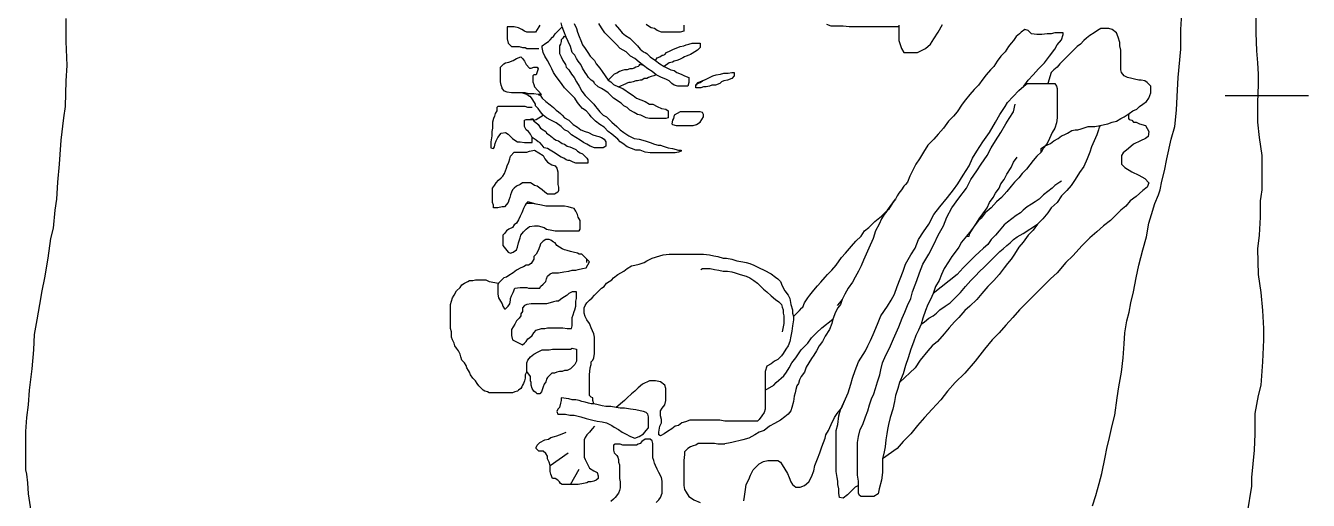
# Model space of a CAD drawing. Extents: x 0.1 to 12.2, y -2.2 to 12.7.
# Drawn here: x 4.19 to 9.5, y 7.24 to 9.21 of the extents above; entities that cross this region are included whole.
import ezdxf

# ---------------------------------------------------------------- set-up
doc = ezdxf.new("R2010")
doc.units = 0
doc.layers.add('LAYER1', color=7, linetype='CONTINUOUS')

msp = doc.modelspace()

# ---------------------------------------------------------------- linework, layer by layer
at = {"layer": 'LAYER1', "color": 7, "linetype": 'CONTINUOUS'}
for points in [[(8.6028, 7.2204), (8.617, 7.2629), (8.6311, 7.3125), (8.6418, 7.3551), (8.656, 7.4224), (8.663, 7.4579), (8.6737, 7.504), (8.6843, 7.5536), (8.6949, 7.5961), (8.7056, 7.667), (8.7127, 7.7131), (8.7233, 7.7733), (8.7304, 7.8336), (8.7339, 7.8903), (8.7375, 7.9364), (8.7446, 7.986), (8.7552, 8.0215), (8.7623, 8.0605), (8.7729, 8.1065), (8.7836, 8.1633), (8.7942, 8.2164), (8.8119, 8.2802), (8.8261, 8.3334), (8.8367, 8.3901), (8.8474, 8.4256), (8.8615, 8.4716), (8.8757, 8.5071), (8.8828, 8.5283), (8.8899, 8.5638), (8.9005, 8.6063), (8.9112, 8.656), (8.9289, 8.7375), (8.9431, 8.7906), (8.9502, 8.858), (8.9537, 8.9147), (8.9572, 8.9927), (8.9679, 9.1097), (8.9679, 9.1912), (8.9785, 9.3472)], [(4.3563, 9.2373), (4.3563, 9.1416), (4.3599, 9.0423), (4.3563, 8.9785), (4.3528, 8.8722), (4.3457, 8.8261), (4.3351, 8.7339), (4.3315, 8.6737), (4.328, 8.6347), (4.3209, 8.5603), (4.3173, 8.4894), (4.3103, 8.4433), (4.3032, 8.3688), (4.2925, 8.3263), (4.2819, 8.2448), (4.2677, 8.1633), (4.2571, 8.1101), (4.2465, 8.0534), (4.2358, 7.9896), (4.2252, 7.9293), (4.2216, 7.8655), (4.2146, 7.7875), (4.2039, 7.6989), (4.2004, 7.6387), (4.1933, 7.5855), (4.1897, 7.5288), (4.1897, 7.4791), (4.1897, 7.3693), (4.1933, 7.3515), (4.1968, 7.3161), (4.2004, 7.27), (4.211, 7.1991)], [(9.2444, 7.192), (9.2621, 7.3019), (9.2621, 7.3374), (9.2727, 7.4508), (9.2763, 7.5181), (9.2763, 7.6032), (9.2904, 7.6776), (9.3011, 7.7202), (9.3082, 7.8159), (9.3117, 7.908), (9.3117, 7.9541), (9.3082, 8.0286), (9.3011, 8.103), (9.2904, 8.1774), (9.2869, 8.2838), (9.294, 8.3405), (9.2975, 8.4149), (9.2975, 8.4823), (9.3011, 8.5), (9.3046, 8.5283), (9.3046, 8.5496), (9.3046, 8.5992), (9.3046, 8.6701), (9.294, 8.7446), (9.2869, 8.8084), (9.2869, 8.8509), (9.2869, 8.8899), (9.2904, 8.9643), (9.2904, 8.9785), (9.2904, 9.0069), (9.2869, 9.053), (9.2834, 9.1026), (9.2798, 9.177), (9.2798, 9.2515)]]:
    msp.add_lwpolyline(points, dxfattribs=at)
at = {"layer": 'LAYER1', "color": 4, "linetype": 'CONTINUOUS'}
for points in [[(6.3165, 9.2089), (6.313, 9.2018), (6.3059, 9.1912), (6.2988, 9.1806), (6.2917, 9.1806), (6.2811, 9.1806), (6.274, 9.1806), (6.2633, 9.1806), (6.2527, 9.1841), (6.2421, 9.1912), (6.2279, 9.1983), (6.2102, 9.2018), (6.1995, 9.2018), (6.1854, 9.2018), (6.1818, 9.2018), (6.1818, 9.1876), (6.1818, 9.177), (6.1818, 9.1628), (6.1818, 9.1522), (6.1854, 9.1345), (6.1995, 9.1203), (6.2102, 9.1203), (6.2208, 9.1203), (6.2314, 9.1203), (6.2456, 9.1168), (6.2563, 9.1168), (6.2633, 9.1132), (6.274, 9.1132), (6.2882, 9.1132), (6.313, 9.1132)], [(6.4264, 9.1593), (6.4158, 9.1628), (6.4122, 9.1557), (6.4051, 9.1487), (6.4051, 9.1451), (6.4051, 9.1416), (6.4016, 9.1309), (6.398, 9.1238), (6.398, 9.1132), (6.398, 9.1026), (6.398, 9.0919), (6.4051, 9.0778), (6.4122, 9.0636), (6.4228, 9.0459), (6.4264, 9.0352), (6.437, 9.0246), (6.4477, 9.0069), (6.4583, 8.9927), (6.4689, 8.975), (6.4796, 8.9572), (6.4902, 8.936), (6.5044, 8.9183), (6.515, 8.9076), (6.5256, 8.897), (6.5398, 8.8828), (6.5469, 8.8722), (6.554, 8.8651), (6.554, 8.8651), (6.5646, 8.8509), (6.5788, 8.8367), (6.593, 8.8296), (6.6036, 8.819), (6.6143, 8.8084), (6.6355, 8.7906), (6.6497, 8.7765), (6.6639, 8.7658), (6.6851, 8.7517), (6.7064, 8.741), (6.7277, 8.7375), (6.7525, 8.7304), (6.7738, 8.7233), (6.7915, 8.7162), (6.8057, 8.7127), (6.8163, 8.7127), (6.8269, 8.7091), (6.8482, 8.702), (6.8659, 8.6985), (6.8907, 8.6914), (6.9014, 8.6914), (6.9014, 8.6879), (6.8907, 8.6843), (6.8766, 8.6808), (6.8624, 8.6808), (6.8517, 8.6808), (6.8376, 8.6808), (6.8234, 8.6808), (6.8128, 8.6808), (6.795, 8.6808), (6.7738, 8.6808), (6.7525, 8.6843), (6.7312, 8.6914), (6.7135, 8.6914), (6.6958, 8.6985), (6.6781, 8.7056), (6.6603, 8.7198), (6.6497, 8.7268), (6.6391, 8.7375), (6.6143, 8.7587), (6.6001, 8.7694), (6.5824, 8.7871), (6.5646, 8.7977), (6.5469, 8.8119), (6.5363, 8.8226), (6.5292, 8.8296), (6.5221, 8.8403), (6.5079, 8.8545), (6.4937, 8.8651), (6.4831, 8.8757), (6.4725, 8.8899), (6.4618, 8.9076), (6.4441, 8.9253), (6.4299, 8.9395), (6.4193, 8.9502), (6.4087, 8.9643), (6.398, 8.9785), (6.3839, 8.9962), (6.3732, 9.014), (6.3661, 9.0281), (6.359, 9.0423), (6.3484, 9.0636), (6.3378, 9.0813), (6.3307, 9.0955), (6.3271, 9.1168), (6.3271, 9.1238), (6.3413, 9.1345), (6.352, 9.1416), (6.359, 9.1487), (6.3697, 9.1593), (6.3732, 9.1628), (6.3803, 9.1735), (6.4087, 9.2018)], [(6.4583, 9.216), (6.4689, 9.1947), (6.4725, 9.1806), (6.4796, 9.1628), (6.4866, 9.1451), (6.4937, 9.1274), (6.5044, 9.1132), (6.515, 9.0955), (6.5256, 9.0813), (6.5434, 9.0636), (6.5505, 9.0494), (6.5646, 9.0317), (6.5753, 9.0175), (6.5753, 9.0175), (6.6001, 8.9821), (6.6107, 8.975), (6.6213, 8.9643), (6.6426, 8.9537), (6.6603, 8.9466), (6.6922, 8.9253), (6.7029, 8.9183), (6.717, 8.9076), (6.7348, 8.9005), (6.7525, 8.8934), (6.7702, 8.8828), (6.7844, 8.8828), (6.8021, 8.8722), (6.8198, 8.8651), (6.8376, 8.8615), (6.8482, 8.8545), (6.8482, 8.8367), (6.8482, 8.8261), (6.8376, 8.8226), (6.8128, 8.8226), (6.7986, 8.8226), (6.7879, 8.8226), (6.7702, 8.8226), (6.756, 8.8261), (6.7348, 8.8367), (6.7206, 8.8403), (6.7064, 8.8474), (6.6887, 8.858), (6.6781, 8.8686), (6.6639, 8.8757), (6.6532, 8.8864), (6.6426, 8.8934), (6.632, 8.9005), (6.6213, 8.9076), (6.6107, 8.9183), (6.6001, 8.9289), (6.5859, 8.9395), (6.5717, 8.9466), (6.5575, 8.9537), (6.5434, 8.9679), (6.5398, 8.975), (6.5292, 8.9821), (6.5186, 8.9927), (6.5115, 9.0033), (6.5044, 9.014), (6.4937, 9.0317), (6.4866, 9.0459), (6.476, 9.06), (6.4689, 9.0707), (6.4618, 9.0849), (6.4512, 9.0955), (6.4441, 9.1203), (6.4335, 9.1416), (6.4264, 9.1593), (6.4158, 9.1841), (6.4087, 9.2018), (6.4051, 9.2195)], [(6.6284, 9.2125), (6.6462, 9.1912), (6.6568, 9.177), (6.671, 9.1664), (6.6887, 9.1557), (6.7029, 9.1416), (6.7206, 9.1238), (6.7312, 9.1097), (6.7454, 9.099), (6.7525, 9.0955), (6.7596, 9.0919), (6.7738, 9.0778), (6.795, 9.0636), (6.8128, 9.0494), (6.8305, 9.0388), (6.8447, 9.0317), (6.8588, 9.0246), (6.873, 9.0211), (6.8836, 9.014), (6.9014, 9.0069), (6.9155, 8.9998), (6.9333, 8.9927), (6.9333, 8.9892), (6.9333, 8.9821), (6.9333, 8.9714), (6.9297, 8.9572), (6.9191, 8.9572), (6.9049, 8.9572), (6.8872, 8.9572), (6.873, 8.9608), (6.8624, 8.9679), (6.8517, 8.9785), (6.8376, 8.9856), (6.8198, 8.9927), (6.7986, 9.0033), (6.7809, 9.0175), (6.7631, 9.0281), (6.7454, 9.0423), (6.7277, 9.0565), (6.71, 9.0707), (6.6922, 9.0813), (6.6745, 9.099), (6.6497, 9.1132), (6.632, 9.1309), (6.6178, 9.1451), (6.6036, 9.1593), (6.5859, 9.177), (6.5717, 9.1983), (6.5611, 9.216)], [(6.912, 9.2089), (6.912, 9.1947), (6.912, 9.1841), (6.8978, 9.1806), (6.8801, 9.1806), (6.8659, 9.1806), (6.8482, 9.1806), (6.8376, 9.1806), (6.8198, 9.1806), (6.8021, 9.1876), (6.7915, 9.1947), (6.7773, 9.1983), (6.7667, 9.2054), (6.756, 9.2125)], [(7.1601, 7.2417), (7.1637, 7.2594), (7.1672, 7.2877), (7.1708, 7.309), (7.1814, 7.3303), (7.1885, 7.348), (7.1991, 7.3693), (7.2133, 7.3834), (7.2239, 7.3941), (7.2417, 7.4047), (7.2594, 7.4082), (7.2736, 7.4082), (7.2913, 7.4082), (7.3019, 7.4082), (7.3125, 7.4012), (7.3196, 7.3905), (7.3303, 7.3728), (7.3409, 7.3551), (7.348, 7.3374), (7.3551, 7.3196), (7.3622, 7.309), (7.3763, 7.2984), (7.3941, 7.2984), (7.4118, 7.3055), (7.4295, 7.3196), (7.4401, 7.3409), (7.4508, 7.3657), (7.4543, 7.387), (7.465, 7.4153), (7.4756, 7.4401), (7.4827, 7.465), (7.4898, 7.4827), (7.4969, 7.5004), (7.5004, 7.5146), (7.511, 7.5323), (7.5217, 7.5571), (7.5359, 7.5855), (7.5465, 7.6032), (7.5642, 7.6245), (7.5819, 7.6635), (7.5926, 7.6883), (7.6032, 7.7237), (7.6103, 7.7485), (7.6209, 7.7804), (7.6351, 7.8159), (7.6635, 7.862), (7.6741, 7.8832), (7.6847, 7.9045), (7.6954, 7.9293), (7.7131, 7.9718), (7.7273, 8.0073), (7.7556, 8.0463), (7.7698, 8.0711), (7.784, 8.0959), (7.7946, 8.1278), (7.8194, 8.1916), (7.8301, 8.22), (7.8513, 8.259), (7.8691, 8.2873), (7.8832, 8.3228), (7.9045, 8.3547), (7.9258, 8.3866), (7.947, 8.4256), (7.9718, 8.4575), (8.0037, 8.4964), (8.0286, 8.5283), (8.0463, 8.5532), (8.0675, 8.5886), (8.0924, 8.6276), (8.1065, 8.6595), (8.1243, 8.6879), (8.1491, 8.7268), (8.1774, 8.7658), (8.2022, 8.8084), (8.22, 8.8403), (8.2412, 8.8722), (8.2519, 8.8899), (8.298, 8.9395), (8.3192, 8.9572), (8.3369, 8.9821), (8.3582, 9.0033), (8.3795, 9.0281), (8.4043, 9.053), (8.4256, 9.0813), (8.4468, 9.1097), (8.4575, 9.1274), (8.4752, 9.1487), (8.4823, 9.1699), (8.4823, 9.177), (8.4752, 9.177), (8.4681, 9.177), (8.4575, 9.177), (8.4468, 9.177), (8.4326, 9.1735), (8.4149, 9.1735), (8.3937, 9.1699), (8.3724, 9.1699), (8.3511, 9.1735), (8.3369, 9.1876), (8.3228, 9.1912), (8.3086, 9.1806), (8.3015, 9.1735), (8.2873, 9.1628), (8.2767, 9.1451), (8.266, 9.1345), (8.2554, 9.1203), (8.2412, 9.099), (8.2235, 9.0813), (8.2093, 9.06), (8.1952, 9.0388), (8.181, 9.0246), (8.1633, 9.0033), (8.1491, 8.9856), (8.1314, 8.9608), (8.1136, 8.9431), (8.0959, 8.9218), (8.0782, 8.9005), (8.064, 8.8828), (8.0427, 8.8509), (8.0286, 8.8332), (8.0073, 8.8119), (7.986, 8.7836), (7.9648, 8.7587), (7.947, 8.7375), (7.9222, 8.7127), (7.9045, 8.6843), (7.8868, 8.656), (7.8726, 8.6347), (7.8584, 8.6063), (7.8478, 8.5851), (7.8371, 8.5603), (7.8301, 8.5496), (7.823, 8.5425), (7.8123, 8.5283), (7.8017, 8.5142), (7.7946, 8.5035), (7.7875, 8.4894), (7.7769, 8.4752), (7.7592, 8.4468), (7.7521, 8.4397), (7.7414, 8.4256), (7.7308, 8.4078), (7.7202, 8.3866), (7.706, 8.3582), (7.6954, 8.3263), (7.6776, 8.2873), (7.667, 8.2625), (7.6564, 8.2377), (7.6457, 8.2129), (7.6351, 8.1916), (7.6209, 8.1668), (7.6103, 8.1455), (7.5926, 8.1207), (7.5784, 8.0959), (7.5678, 8.0746), (7.5571, 8.0605), (7.5465, 8.0498)], [(7.8017, 9.2018), (7.7911, 9.2018), (7.784, 9.2018), (7.7663, 9.2018), (7.745, 9.2018), (7.7237, 9.2018), (7.6989, 9.2018), (7.6847, 9.2018), (7.6706, 9.2018), (7.6528, 9.2018), (7.628, 9.2018), (7.5961, 9.2018), (7.5713, 9.2054), (7.55, 9.2054), (7.5359, 9.2054), (7.5217, 9.2054), (7.504, 9.2125)], [(7.8017, 9.2089), (7.8017, 9.2018), (7.8017, 9.1947), (7.8017, 9.1806), (7.8017, 9.1664), (7.8017, 9.1451), (7.8123, 9.1132), (7.823, 9.0955), (7.8513, 9.0955), (7.8797, 9.0955), (7.9116, 9.1132), (7.9329, 9.1309), (7.947, 9.1522), (7.9648, 9.1806), (7.9825, 9.2125)], [(8.3901, 8.6843), (8.3901, 8.6985), (8.4043, 8.7091), (8.4291, 8.7198), (8.4433, 8.7304), (8.461, 8.741), (8.4752, 8.7517), (8.4858, 8.7552), (8.5, 8.7623), (8.5177, 8.7729), (8.5319, 8.7765), (8.5425, 8.7765), (8.5567, 8.78), (8.5851, 8.7906), (8.5922, 8.7906), (8.6134, 8.7906), (8.6347, 8.7942), (8.6524, 8.7977), (8.6666, 8.8013), (8.6843, 8.8084), (8.702, 8.8119), (8.7198, 8.8226), (8.7339, 8.8296), (8.7552, 8.8438), (8.7694, 8.8545), (8.7871, 8.8615), (8.7977, 8.8722), (8.8119, 8.8828), (8.8261, 8.8934), (8.8367, 8.9076), (8.8403, 8.9183), (8.8438, 8.9289), (8.8438, 8.9466), (8.8438, 8.9572), (8.8296, 8.9714), (8.819, 8.9785), (8.8048, 8.9821), (8.7942, 8.9821), (8.7765, 8.9856), (8.7658, 8.9892), (8.7481, 8.9927), (8.7339, 8.9998), (8.7233, 9.014), (8.7198, 9.0246), (8.7198, 9.0352), (8.7198, 9.0459), (8.7198, 9.06), (8.7198, 9.0778), (8.7198, 9.0919), (8.7198, 9.1061), (8.7162, 9.1238), (8.7162, 9.138), (8.7091, 9.1593), (8.702, 9.177), (8.6843, 9.1912), (8.6701, 9.1947), (8.6595, 9.1947), (8.6382, 9.1947), (8.6241, 9.1876), (8.6099, 9.177), (8.5922, 9.1664), (8.578, 9.1557), (8.5673, 9.1451), (8.5532, 9.1309), (8.539, 9.1203), (8.5213, 9.1026), (8.5035, 9.0849), (8.4929, 9.0742), (8.4823, 9.0636), (8.4681, 9.0494), (8.4575, 9.0352), (8.4433, 9.0246), (8.4326, 9.014), (8.4185, 8.9679)], [(6.795, 9.0636), (6.8021, 9.0742), (6.8128, 9.0778), (6.8234, 9.0849), (6.8269, 9.0849), (6.834, 9.0884), (6.8411, 9.0955), (6.8553, 9.1026), (6.8695, 9.1097), (6.8872, 9.1168), (6.8978, 9.1203), (6.912, 9.1238), (6.9226, 9.1274), (6.9333, 9.1309), (6.9475, 9.1345), (6.9652, 9.1345), (6.9794, 9.1345), (6.9794, 9.1274), (6.9794, 9.1203), (6.9794, 9.1168), (6.9687, 9.1061), (6.9581, 9.099), (6.9475, 9.0919), (6.9404, 9.0884), (6.9333, 9.0849), (6.9226, 9.0813), (6.9155, 9.0778), (6.9085, 9.0742), (6.8943, 9.0671), (6.8836, 9.0636), (6.873, 9.06), (6.8659, 9.0565), (6.8517, 9.053), (6.8305, 9.0388)], [(6.2385, 9.0778), (6.2385, 9.0778), (6.2456, 9.0707), (6.2527, 9.06), (6.2598, 9.0459), (6.274, 9.0317), (6.2811, 9.0317), (6.2917, 9.0352), (6.3059, 9.0352), (6.3094, 9.0281), (6.3023, 9.0033), (6.2917, 9.0033), (6.2882, 8.9998), (6.2882, 8.9927), (6.2882, 8.9785), (6.2882, 8.975), (6.2917, 8.9643), (6.2952, 8.9537), (6.3236, 8.9218), (6.3094, 8.9218), (6.2917, 8.9253), (6.2846, 8.9253), (6.2704, 8.9253), (6.2563, 8.9289), (6.2421, 8.9289), (6.2314, 8.9289), (6.2137, 8.9289), (6.1995, 8.9289), (6.1818, 8.9324), (6.1712, 8.936), (6.1605, 8.9466), (6.1605, 8.9502), (6.157, 8.9608), (6.1535, 8.975), (6.1535, 8.9856), (6.1535, 8.9927), (6.1535, 9.0069), (6.1535, 9.0211), (6.1535, 9.0352), (6.1676, 9.0494), (6.1747, 9.053), (6.1889, 9.0565), (6.2066, 9.0636), (6.2208, 9.0707), (6.2385, 9.0778)], [(6.7454, 9.0423), (6.7277, 9.0459), (6.7277, 9.0459), (6.7277, 9.0423), (6.7241, 9.0388), (6.7135, 9.0352), (6.7064, 9.0317), (6.6993, 9.0281), (6.6887, 9.0281), (6.6781, 9.0246), (6.6674, 9.0246), (6.6568, 9.0211), (6.6462, 9.0175), (6.6355, 9.0104), (6.6249, 9.0069), (6.6249, 9.0069)], [(6.6249, 9.0069), (6.6001, 8.9821)], [(6.6426, 8.9537), (6.6745, 8.9679)], [(6.7986, 9.0033), (6.7879, 8.9998), (6.7773, 8.9962), (6.7667, 8.9927), (6.7596, 8.9892), (6.7489, 8.9892), (6.7383, 8.9821), (6.7312, 8.9821), (6.7206, 8.9785), (6.7135, 8.9785), (6.7029, 8.975), (6.6922, 8.9714), (6.6851, 8.9714), (6.6745, 8.9679), (6.6745, 8.9679)], [(6.9652, 8.9608), (6.9652, 8.9608), (6.9687, 8.9679), (6.9794, 8.9714), (6.99, 8.9785), (7.0042, 8.9856), (7.0183, 8.9927), (7.0325, 8.9998), (7.0467, 9.0033), (7.0644, 9.0069), (7.0786, 9.0104), (7.0963, 9.0104), (7.1105, 9.014), (7.1211, 9.014), (7.1211, 9.0069), (7.1211, 8.9998), (7.1105, 8.9892), (7.0928, 8.9821), (7.0786, 8.9785), (7.068, 8.975), (7.0609, 8.9679), (7.0432, 8.9608), (7.029, 8.9608), (7.0183, 8.9572), (7.0042, 8.9537), (6.9935, 8.9537), (6.9829, 8.9502), (6.9687, 8.9502), (6.9616, 8.9502), (6.9616, 8.9572), (6.9616, 8.9608), (6.9723, 8.9714), (7.0042, 8.9856)], [(8.3192, 8.9572), (8.3334, 8.9679), (8.3476, 8.9679), (8.3618, 8.9679), (8.3759, 8.9679), (8.3866, 8.9679), (8.4007, 8.9679), (8.4185, 8.9679), (8.4326, 8.9679), (8.4468, 8.9679), (8.4539, 8.9572), (8.4575, 8.9466), (8.4575, 8.936), (8.4575, 8.9253), (8.4575, 8.9076), (8.4575, 8.8899), (8.4575, 8.8793), (8.4575, 8.8615), (8.4575, 8.8438), (8.4575, 8.8261), (8.4539, 8.8048), (8.4468, 8.7836), (8.4362, 8.7658), (8.4256, 8.741), (8.4149, 8.7198), (8.4007, 8.702), (8.3901, 8.6843), (8.3724, 8.6666), (8.3582, 8.6489), (8.344, 8.6311), (8.3299, 8.6134), (8.3121, 8.5957), (8.298, 8.578), (8.2802, 8.5603), (8.266, 8.5425), (8.2483, 8.5213), (8.2271, 8.4964), (8.2058, 8.4787), (8.1845, 8.4539), (8.1597, 8.4326), (8.142, 8.4114), (8.1314, 8.4007), (8.1172, 8.383), (8.0994, 8.3582), (8.0817, 8.3369), (8.0605, 8.3121), (8.0498, 8.2909), (8.0356, 8.2696), (8.0215, 8.2519), (8.0073, 8.2306), (7.9896, 8.2022), (7.9789, 8.1774), (7.9683, 8.1526), (7.9541, 8.1278), (7.9435, 8.0994), (7.9329, 8.0746), (7.9222, 8.0534), (7.9116, 8.0286), (7.901, 7.9967), (7.8939, 7.9718), (7.8832, 7.947), (7.8726, 7.9258), (7.862, 7.8974), (7.8513, 7.8691), (7.8407, 7.8336), (7.8301, 7.8017), (7.8194, 7.7663), (7.8052, 7.7308), (7.7982, 7.706), (7.7875, 7.6776), (7.784, 7.6528), (7.7769, 7.6209), (7.7663, 7.5855), (7.7592, 7.5571), (7.7556, 7.5359), (7.7521, 7.5181), (7.7485, 7.4933), (7.745, 7.465), (7.7414, 7.4437), (7.7344, 7.4153), (7.7344, 7.3905), (7.7344, 7.3763), (7.7344, 7.3586), (7.7308, 7.3267), (7.7202, 7.2913), (7.7166, 7.27), (7.6989, 7.2594), (7.6812, 7.2594), (7.6599, 7.2594), (7.6493, 7.2594), (7.6457, 7.2594), (7.6387, 7.2629), (7.6351, 7.2736), (7.6351, 7.2842), (7.6351, 7.3055), (7.6351, 7.3232), (7.6316, 7.348), (7.6316, 7.3657), (7.6316, 7.3834), (7.6316, 7.4082), (7.6316, 7.4295), (7.6316, 7.4437), (7.6316, 7.4614), (7.6316, 7.4827), (7.6351, 7.5075), (7.6422, 7.5359), (7.6528, 7.5571), (7.6635, 7.589), (7.6741, 7.6138), (7.6812, 7.6387), (7.6883, 7.6635), (7.6989, 7.6847), (7.706, 7.706), (7.7131, 7.7344), (7.7237, 7.7627), (7.7273, 7.784), (7.7344, 7.8123), (7.7485, 7.8442), (7.7627, 7.8726), (7.7804, 7.9116), (7.7911, 7.9364), (7.8017, 7.9612), (7.8159, 7.9967), (7.8265, 8.0215), (7.8371, 8.0498), (7.8513, 8.0782), (7.8584, 8.1065), (7.8691, 8.1349), (7.8761, 8.1526), (7.8868, 8.1845), (7.901, 8.22), (7.9258, 8.2625), (7.947, 8.3015), (7.9648, 8.3405), (7.986, 8.3795), (8.0002, 8.4149), (8.0215, 8.4539), (8.0498, 8.4929), (8.0817, 8.5354), (8.0994, 8.5709), (8.1243, 8.6063), (8.142, 8.6347), (8.1668, 8.6701), (8.1845, 8.702), (8.2022, 8.7304), (8.2235, 8.7658), (8.2448, 8.8013), (8.259, 8.8226), (8.2767, 8.8509), (8.2838, 8.8828), (8.2838, 8.8828)], [(6.3094, 8.9218), (6.3201, 8.9183), (6.3236, 8.9112), (6.3271, 8.9076), (6.3413, 8.8934), (6.359, 8.8793), (6.3732, 8.8686), (6.3839, 8.858), (6.3945, 8.8509), (6.4016, 8.8438), (6.4087, 8.8367), (6.4193, 8.8261), (6.437, 8.8155), (6.4547, 8.7977), (6.4725, 8.7871), (6.4866, 8.7765), (6.5044, 8.7694), (6.5186, 8.7658), (6.5363, 8.7552), (6.5505, 8.7517), (6.5611, 8.7481), (6.5717, 8.7446), (6.5824, 8.7375), (6.5894, 8.7268), (6.5894, 8.7198), (6.5894, 8.7091), (6.5859, 8.7056), (6.5788, 8.702), (6.5611, 8.702), (6.5434, 8.702), (6.5256, 8.7091), (6.5115, 8.7162), (6.4973, 8.7233), (6.4831, 8.7339), (6.4654, 8.7446), (6.4477, 8.7552), (6.4335, 8.7694), (6.4193, 8.7765), (6.4051, 8.7906), (6.3839, 8.8048), (6.3626, 8.8155), (6.3449, 8.8261), (6.3307, 8.8367), (6.3201, 8.8509), (6.3094, 8.8651), (6.2988, 8.8757), (6.2988, 8.8828), (6.2952, 8.8899), (6.2846, 8.9041), (6.2775, 8.9147), (6.274, 8.9147), (6.2633, 8.9218), (6.2421, 8.9289)], [(6.2846, 8.8686), (6.2811, 8.8686), (6.2775, 8.8686), (6.2669, 8.8686), (6.2563, 8.8722), (6.2456, 8.8722), (6.2421, 8.8722), (6.235, 8.8722), (6.2208, 8.8722), (6.2102, 8.8722), (6.196, 8.8722), (6.1712, 8.8722), (6.1605, 8.8722), (6.1499, 8.8722), (6.1428, 8.8722), (6.1393, 8.8686), (6.1393, 8.8545), (6.1322, 8.8438), (6.1286, 8.8332), (6.1251, 8.8226), (6.1216, 8.8084), (6.1216, 8.7977), (6.1216, 8.7836), (6.118, 8.7694), (6.118, 8.7517), (6.1145, 8.7268), (6.1145, 8.702), (6.1251, 8.6985), (6.1286, 8.7056), (6.1322, 8.7198), (6.1357, 8.7304), (6.1428, 8.7446), (6.157, 8.7623), (6.1747, 8.7658), (6.1854, 8.7587), (6.196, 8.7481), (6.2031, 8.741), (6.2137, 8.7339), (6.2243, 8.7268), (6.235, 8.7268), (6.2527, 8.7233), (6.274, 8.7233), (6.2846, 8.7233), (6.2846, 8.7339), (6.2846, 8.7446), (6.2775, 8.7587), (6.2704, 8.7694), (6.2598, 8.7765), (6.2527, 8.7906), (6.2527, 8.8048), (6.2527, 8.8155), (6.2598, 8.819), (6.274, 8.819), (6.2846, 8.819), (6.2917, 8.8155), (6.3023, 8.819), (6.3023, 8.819), (6.3307, 8.8367)], [(6.274, 8.819), (6.2882, 8.8226), (6.2917, 8.8119), (6.2988, 8.8084), (6.3094, 8.7977), (6.3201, 8.7836), (6.3307, 8.7765), (6.3342, 8.7729), (6.3413, 8.7694), (6.3449, 8.7623), (6.3555, 8.7552), (6.3697, 8.7446), (6.3732, 8.741), (6.3839, 8.7339), (6.3945, 8.7304), (6.4087, 8.7198), (6.4193, 8.7162), (6.4299, 8.7091), (6.4406, 8.7056), (6.4512, 8.702), (6.4654, 8.6949), (6.4725, 8.6879), (6.4831, 8.6808), (6.4937, 8.6772), (6.5008, 8.6701), (6.5115, 8.6595), (6.515, 8.6524), (6.515, 8.6453), (6.515, 8.6382), (6.5079, 8.6382), (6.5044, 8.6382), (6.4937, 8.6382), (6.4796, 8.6382), (6.4654, 8.6382), (6.4547, 8.6418), (6.4406, 8.6489), (6.4335, 8.6489), (6.4264, 8.6524), (6.4158, 8.6595), (6.4051, 8.663), (6.3945, 8.6701), (6.3839, 8.6772), (6.3732, 8.6843), (6.359, 8.6914), (6.3484, 8.6985), (6.3342, 8.702), (6.3271, 8.7127), (6.3165, 8.7233), (6.3094, 8.7268), (6.3023, 8.7339), (6.2846, 8.7446)], [(6.873, 8.8367), (6.873, 8.8367), (6.8695, 8.8226), (6.8659, 8.8155), (6.8624, 8.8013), (6.8659, 8.7977), (6.8801, 8.7942), (6.8978, 8.7942), (6.912, 8.7942), (6.9297, 8.7942), (6.9404, 8.7942), (6.951, 8.7942), (6.9652, 8.7977), (6.9794, 8.8084), (6.9864, 8.819), (6.9935, 8.8296), (6.9935, 8.8403), (6.99, 8.8474), (6.9794, 8.8509), (6.9652, 8.8509), (6.9545, 8.8509), (6.9439, 8.8509), (6.9333, 8.8509), (6.9262, 8.8509), (6.9155, 8.8509), (6.9049, 8.8509), (6.8978, 8.8509), (6.873, 8.8367)], [(8.7552, 8.8438), (8.7517, 8.8367), (8.7517, 8.8226), (8.7552, 8.819), (8.7658, 8.8155), (8.7729, 8.8084), (8.7836, 8.8084), (8.7977, 8.8013), (8.8226, 8.7942), (8.8367, 8.7694), (8.8332, 8.7481), (8.8226, 8.741), (8.8013, 8.7304), (8.7729, 8.7162), (8.7517, 8.6985), (8.7304, 8.6808), (8.7233, 8.6701), (8.7233, 8.6524), (8.7233, 8.6347), (8.7375, 8.6205), (8.7658, 8.6028), (8.7942, 8.5886), (8.819, 8.5744), (8.8367, 8.5567), (8.8296, 8.539), (8.8119, 8.5248), (8.7836, 8.5), (8.7587, 8.4823), (8.741, 8.461), (8.7198, 8.4433), (8.702, 8.4256), (8.6772, 8.4007), (8.6489, 8.3795), (8.6205, 8.3547), (8.5922, 8.3299), (8.5603, 8.298), (8.5213, 8.2554), (8.4929, 8.2271), (8.4575, 8.1845), (8.4291, 8.1597), (8.3937, 8.1243), (8.3653, 8.0959), (8.3299, 8.0605), (8.3015, 8.0321), (8.2731, 8.0002), (8.2448, 7.9683), (8.2164, 7.9364), (8.1881, 7.908), (8.1562, 7.8691), (8.1172, 7.8194), (8.0746, 7.7698), (8.0356, 7.7308), (8.0037, 7.6954), (7.9754, 7.6599), (7.9399, 7.6209), (7.908, 7.5855), (7.8797, 7.5536), (7.8513, 7.5181), (7.8194, 7.4862), (7.7946, 7.4579), (7.7344, 7.4153)], [(8.6347, 8.7942), (8.6311, 8.7871), (8.6276, 8.7765), (8.6205, 8.7552), (8.6099, 8.7304), (8.5992, 8.7056), (8.5922, 8.6843), (8.5815, 8.656), (8.5673, 8.6241), (8.5496, 8.5992), (8.5319, 8.5709), (8.5142, 8.5461), (8.4964, 8.5248), (8.4752, 8.5035), (8.4575, 8.4752), (8.4326, 8.4539), (8.4185, 8.4326), (8.3972, 8.4078), (8.3759, 8.3866), (8.3582, 8.3618), (8.3369, 8.3405), (8.3157, 8.3121), (8.298, 8.2909), (8.2802, 8.2625), (8.266, 8.2412), (8.2519, 8.2235), (8.2377, 8.2058), (8.2164, 8.1774), (8.1952, 8.1526), (8.1703, 8.1278), (8.1455, 8.0994), (8.1243, 8.0746), (8.0959, 8.0463), (8.0746, 8.0286), (8.0498, 8.0002), (8.0321, 7.9825), (8.0108, 7.9577), (7.9896, 7.9329), (7.9612, 7.901), (7.9399, 7.8832), (7.9222, 7.862), (7.8903, 7.823), (7.8691, 7.7911), (7.8052, 7.7308)], [(6.3307, 8.6701), (6.3307, 8.6701), (6.3378, 8.656), (6.3484, 8.6418), (6.3661, 8.6311), (6.3803, 8.6276), (6.3874, 8.617), (6.3909, 8.6028), (6.3909, 8.5922), (6.3909, 8.5709), (6.3909, 8.5496), (6.3945, 8.539), (6.3945, 8.5248), (6.3909, 8.5177), (6.3768, 8.5106), (6.3626, 8.5106), (6.3484, 8.5106), (6.3378, 8.5177), (6.3271, 8.5283), (6.3165, 8.5354), (6.3059, 8.5425), (6.2952, 8.5461), (6.2846, 8.5532), (6.2775, 8.5567), (6.2598, 8.5567), (6.2456, 8.5567), (6.235, 8.5496), (6.2208, 8.5425), (6.2102, 8.5354), (6.2031, 8.5283), (6.1995, 8.5177), (6.196, 8.5071), (6.1924, 8.4964), (6.1889, 8.4858), (6.1854, 8.4752), (6.1712, 8.4575), (6.1605, 8.4575), (6.1428, 8.4539), (6.1357, 8.4539), (6.1251, 8.4539), (6.1251, 8.461), (6.1251, 8.4645), (6.1216, 8.4752), (6.1216, 8.4858), (6.1216, 8.5), (6.1216, 8.5106), (6.1216, 8.5248), (6.1216, 8.5354), (6.1286, 8.5461), (6.1357, 8.5567), (6.1464, 8.5673), (6.157, 8.578), (6.1641, 8.5851), (6.1712, 8.5957), (6.1747, 8.6063), (6.1783, 8.617), (6.1818, 8.6276), (6.1889, 8.6418), (6.1924, 8.656), (6.196, 8.6666), (6.2102, 8.6843), (6.2243, 8.6843), (6.235, 8.6843), (6.2492, 8.6843), (6.2633, 8.6843), (6.274, 8.6879), (6.2952, 8.6914), (6.2952, 8.6914), (6.3307, 8.6701)], [(8.0817, 8.3369), (8.0924, 8.3369), (8.0959, 8.3476), (8.1065, 8.3653), (8.1207, 8.3866), (8.1349, 8.4078), (8.1491, 8.4291), (8.1668, 8.4539), (8.1774, 8.4752), (8.1916, 8.4964), (8.2022, 8.5142), (8.2164, 8.5354), (8.2235, 8.5532), (8.2377, 8.5709), (8.2483, 8.5922), (8.266, 8.6205), (8.2767, 8.6418), (8.2909, 8.663)], [(8.4752, 8.5638), (8.4681, 8.5603), (8.4468, 8.5461), (8.4362, 8.5354), (8.4007, 8.5071), (8.383, 8.4894), (8.3653, 8.4787), (8.3511, 8.4681), (8.3334, 8.4575), (8.3157, 8.4433), (8.305, 8.4326), (8.2873, 8.422), (8.2696, 8.4078), (8.2519, 8.3937), (8.2377, 8.383), (8.2164, 8.3582), (8.2022, 8.3405), (8.1845, 8.3228), (8.1703, 8.3015), (8.1526, 8.2873), (8.1349, 8.2696), (8.1172, 8.2554), (8.0994, 8.2377), (8.0853, 8.2235), (8.0675, 8.2058), (8.0427, 8.1774), (7.9435, 8.0994)], [(6.3023, 8.4681), (6.2669, 8.4787), (6.2598, 8.4716), (6.2563, 8.4645), (6.2492, 8.4504), (6.2456, 8.4397), (6.2421, 8.4326), (6.235, 8.4185), (6.2279, 8.4043), (6.2208, 8.3901), (6.2102, 8.383), (6.2031, 8.3724), (6.1889, 8.3653), (6.1783, 8.3582), (6.1712, 8.3476), (6.1641, 8.3405), (6.1641, 8.3157), (6.1641, 8.298), (6.1747, 8.2838), (6.1854, 8.2696), (6.196, 8.266), (6.2066, 8.2696), (6.2208, 8.2802), (6.2243, 8.2909), (6.2279, 8.3086), (6.235, 8.3299), (6.2385, 8.3405), (6.2492, 8.3547), (6.2598, 8.3653), (6.274, 8.3759), (6.2952, 8.3795), (6.3094, 8.3795), (6.3342, 8.3724), (6.3449, 8.3653), (6.3661, 8.3618), (6.3803, 8.3582), (6.3945, 8.3582), (6.4158, 8.3582), (6.4335, 8.3582), (6.4512, 8.3582), (6.4654, 8.3582), (6.4796, 8.3582), (6.4831, 8.3653), (6.4831, 8.3688), (6.4831, 8.3759), (6.4831, 8.3866), (6.4831, 8.4007), (6.476, 8.4149), (6.4725, 8.4256), (6.4654, 8.4397), (6.4583, 8.4504), (6.4477, 8.4539), (6.4335, 8.4575), (6.4193, 8.461), (6.4051, 8.461), (6.3874, 8.461), (6.3697, 8.461), (6.3555, 8.461), (6.3413, 8.461), (6.3236, 8.4645), (6.3023, 8.4681), (6.2846, 8.4716), (6.2598, 8.4716)], [(7.3657, 8.0037), (7.3799, 8.0179), (7.3905, 8.0286), (7.4012, 8.0392), (7.4047, 8.0427), (7.4118, 8.0605), (7.426, 8.0817), (7.4331, 8.0924), (7.4508, 8.1136), (7.465, 8.1314), (7.4791, 8.1455), (7.4969, 8.1668), (7.5075, 8.1774), (7.5252, 8.1952), (7.5429, 8.2164), (7.5642, 8.2483), (7.5819, 8.266), (7.6067, 8.2944), (7.6245, 8.3157), (7.6457, 8.3369), (7.6599, 8.3582), (7.6776, 8.3724), (7.7025, 8.3972), (7.7308, 8.4185), (7.7556, 8.4433), (7.7875, 8.4894)], [(7.8939, 7.9718), (7.908, 7.9825), (7.9258, 7.9967), (7.9435, 8.0073), (7.9577, 8.0179), (7.9718, 8.0321), (7.9931, 8.0463), (8.0144, 8.0605), (8.0321, 8.0782), (8.0569, 8.103), (8.0782, 8.1278), (8.0994, 8.1526), (8.1207, 8.1739), (8.1349, 8.1881), (8.1562, 8.2093), (8.1774, 8.2306), (8.1952, 8.2483), (8.2093, 8.2625), (8.22, 8.2731), (8.2341, 8.2838), (8.2483, 8.298), (8.2625, 8.3086), (8.2767, 8.3228), (8.2909, 8.3334), (8.3157, 8.3476), (8.3759, 8.3866)], [(6.5115, 8.2271), (6.5115, 8.2412), (6.5008, 8.2519), (6.4902, 8.2625), (6.4796, 8.2625), (6.4725, 8.266), (6.4547, 8.2696), (6.4441, 8.2731), (6.4299, 8.2767), (6.4193, 8.2802), (6.4087, 8.2838), (6.398, 8.2909), (6.3874, 8.298), (6.3803, 8.3086), (6.3732, 8.3121), (6.3626, 8.3192), (6.3555, 8.3228), (6.3413, 8.3228), (6.3307, 8.3157), (6.3271, 8.3121), (6.3201, 8.305), (6.3165, 8.2944), (6.3094, 8.2767), (6.3023, 8.2625), (6.2917, 8.2519), (6.2917, 8.2412), (6.2846, 8.2306), (6.2811, 8.2235), (6.2704, 8.2164), (6.2598, 8.2164), (6.2492, 8.2093), (6.2385, 8.2058), (6.2208, 8.1952), (6.2066, 8.1845), (6.1889, 8.1739), (6.1783, 8.1668), (6.1676, 8.1633), (6.157, 8.1526), (6.1464, 8.142), (6.1428, 8.1349), (6.1428, 8.1278), (6.1428, 8.1101), (6.1428, 8.0959), (6.1464, 8.0817), (6.1535, 8.0675), (6.1605, 8.0569), (6.1641, 8.0463), (6.1712, 8.0356), (6.1712, 8.0356), (6.1747, 8.0356), (6.1854, 8.0463), (6.1924, 8.0569), (6.196, 8.0711), (6.196, 8.0782), (6.1995, 8.0888), (6.2066, 8.103), (6.2137, 8.1207), (6.235, 8.1243), (6.2456, 8.1243), (6.2563, 8.1243), (6.2633, 8.1243), (6.2704, 8.1207), (6.2811, 8.1207), (6.2917, 8.1207), (6.3059, 8.1207), (6.3165, 8.1207), (6.3201, 8.1278), (6.3307, 8.1384), (6.3413, 8.1491), (6.3449, 8.1597), (6.3484, 8.1703), (6.359, 8.181), (6.3697, 8.1845), (6.3803, 8.1845), (6.3945, 8.1845), (6.4158, 8.1881), (6.437, 8.1916), (6.437, 8.1916), (6.4512, 8.1952), (6.4654, 8.1952), (6.476, 8.1987), (6.4937, 8.2022), (6.5079, 8.2058), (6.5221, 8.2306), (6.5115, 8.2412)], [(6.5398, 7.6422), (6.5363, 7.6564), (6.5363, 7.6635), (6.5363, 7.667), (6.5292, 7.6706), (6.5221, 7.6776), (6.5221, 7.6883), (6.5221, 7.6954), (6.5221, 7.706), (6.5221, 7.7237), (6.5221, 7.7379), (6.5221, 7.7485), (6.5221, 7.7627), (6.5256, 7.7911), (6.5292, 7.8052), (6.5292, 7.8159), (6.5363, 7.823), (6.5398, 7.8336), (6.5434, 7.8513), (6.5434, 7.8691), (6.5434, 7.8939), (6.5434, 7.908), (6.5434, 7.9187), (6.5398, 7.9329), (6.5292, 7.9577), (6.5256, 7.9683), (6.5221, 7.9754), (6.5115, 7.9896), (6.5044, 8.0037), (6.5008, 8.0179), (6.5008, 8.0286), (6.5008, 8.0392), (6.5044, 8.0498), (6.5115, 8.0605), (6.5221, 8.0711), (6.5327, 8.0817), (6.5434, 8.0924), (6.5469, 8.0959), (6.5505, 8.0994), (6.5611, 8.1101), (6.5717, 8.1207), (6.5824, 8.1278), (6.593, 8.142), (6.6036, 8.1491), (6.6143, 8.1562), (6.6213, 8.1633), (6.6391, 8.1774), (6.6639, 8.1916), (6.6781, 8.2022), (6.6958, 8.2129), (6.71, 8.2164), (6.7277, 8.22), (6.7489, 8.2271), (6.7596, 8.2341), (6.7809, 8.2448), (6.8128, 8.2554), (6.8269, 8.259), (6.8517, 8.2625), (6.873, 8.2625), (6.8943, 8.2625), (6.9085, 8.2625), (6.9262, 8.2625), (6.9404, 8.2625), (6.9581, 8.2625), (6.9723, 8.2625), (6.9935, 8.2625), (7.0183, 8.259), (7.0361, 8.2554), (7.0538, 8.2519), (7.0751, 8.2448), (7.0892, 8.2448), (7.1105, 8.2412), (7.1318, 8.2341), (7.1566, 8.2306), (7.1708, 8.2271), (7.1849, 8.2235), (7.2027, 8.2164), (7.2239, 8.2058), (7.2452, 8.1952), (7.2736, 8.181), (7.2913, 8.1668), (7.3019, 8.1597), (7.3055, 8.1562), (7.3125, 8.1491), (7.3196, 8.1314), (7.3303, 8.1101), (7.3444, 8.0924), (7.3515, 8.0782), (7.3551, 8.0534), (7.3622, 8.0321), (7.3622, 8.0179), (7.3657, 8.0037), (7.3657, 7.9896), (7.3622, 7.9648), (7.3586, 7.9435), (7.3551, 7.9222), (7.3515, 7.901), (7.3444, 7.8832), (7.3338, 7.8691), (7.3232, 7.8513), (7.3161, 7.8407), (7.3019, 7.8265), (7.2877, 7.8194), (7.2736, 7.8088), (7.2558, 7.7982), (7.2487, 7.7769), (7.2487, 7.7592), (7.2487, 7.745), (7.2487, 7.7344), (7.2487, 7.7202), (7.2487, 7.6989), (7.2487, 7.6812), (7.2487, 7.6706), (7.2487, 7.6564), (7.2487, 7.6387), (7.2487, 7.6209), (7.2452, 7.6067), (7.2346, 7.5926), (7.2239, 7.5784), (7.2168, 7.5713), (7.2062, 7.5713), (7.192, 7.5713), (7.1743, 7.5713), (7.1495, 7.5713), (7.1282, 7.5713), (7.107, 7.5713), (7.0821, 7.5713), (7.0609, 7.5748), (7.0325, 7.5748), (7.0113, 7.5748), (6.9935, 7.5748), (6.9829, 7.5748), (6.9616, 7.5748), (6.9475, 7.5748), (6.9368, 7.5748), (6.9191, 7.5678), (6.9049, 7.5642), (6.8907, 7.5536), (6.8766, 7.55), (6.8624, 7.5394), (6.8447, 7.5288), (6.8305, 7.5181), (6.8163, 7.511), (6.8092, 7.5146), (6.8092, 7.5252), (6.8128, 7.55), (6.8198, 7.5642), (6.8198, 7.5784), (6.8163, 7.5926), (6.8163, 7.6032), (6.8163, 7.6138), (6.8234, 7.6245), (6.834, 7.6387), (6.8376, 7.6564), (6.8376, 7.6706), (6.8376, 7.6847), (6.8376, 7.706), (6.834, 7.7202), (6.8163, 7.7344), (6.795, 7.7379), (6.7702, 7.7379), (6.7419, 7.7237), (6.7241, 7.7095), (6.71, 7.6954), (6.6958, 7.6847), (6.6781, 7.667), (6.6674, 7.6564), (6.632, 7.628)], [(6.9829, 8.1987), (6.99, 8.2022), (7.0006, 8.2022), (7.0219, 8.2022), (7.0396, 8.1987), (7.0573, 8.1952), (7.0751, 8.1916), (7.0928, 8.1916), (7.1105, 8.1881), (7.1247, 8.1845), (7.1459, 8.1774), (7.1708, 8.1703), (7.1849, 8.1633), (7.2027, 8.1526), (7.2168, 8.142), (7.2417, 8.1172), (7.2558, 8.1065), (7.2736, 8.0888), (7.2913, 8.0746), (7.3055, 8.064), (7.3161, 8.0534), (7.3196, 8.0427), (7.3232, 8.0321), (7.3232, 8.0179), (7.3267, 8.0073), (7.3267, 7.9896), (7.3267, 7.9754), (7.3232, 7.9612), (7.3196, 7.9399)], [(6.2633, 7.7769), (6.2563, 7.7627), (6.2563, 7.7485), (6.2527, 7.7379), (6.2492, 7.7273), (6.2456, 7.7202), (6.2421, 7.7131), (6.2385, 7.706), (6.2279, 7.6989), (6.2243, 7.6954), (6.2137, 7.6918), (6.2031, 7.6883), (6.1924, 7.6883), (6.1783, 7.6883), (6.1712, 7.6883), (6.157, 7.6883), (6.1428, 7.6883), (6.1357, 7.6883), (6.1251, 7.6883), (6.118, 7.6883), (6.1074, 7.6883), (6.1003, 7.6918), (6.0896, 7.6954), (6.0826, 7.6989), (6.0755, 7.706), (6.0648, 7.7166), (6.0577, 7.7273), (6.0507, 7.7379), (6.04, 7.7485), (6.0294, 7.7627), (6.0258, 7.7733), (6.0223, 7.7804), (6.0152, 7.7911), (6.0117, 7.8017), (6.0046, 7.8123), (5.9939, 7.823), (5.9904, 7.8371), (5.9869, 7.8478), (5.9798, 7.862), (5.9727, 7.8726), (5.9656, 7.8832), (5.962, 7.8939), (5.955, 7.908), (5.9514, 7.9187), (5.9514, 7.9258), (5.9514, 7.9329), (5.9514, 7.9399), (5.9479, 7.9541), (5.9479, 7.9648), (5.9479, 7.9754), (5.9479, 7.9896), (5.9479, 8.0002), (5.9479, 8.0144), (5.9479, 8.025), (5.9479, 8.0427), (5.9479, 8.0534), (5.9514, 8.0675), (5.955, 8.0817), (5.962, 8.0924), (5.9727, 8.1101), (5.9869, 8.1243), (5.9939, 8.1349), (6.0046, 8.142), (6.0188, 8.1491), (6.0258, 8.1526), (6.04, 8.1526), (6.0507, 8.1562), (6.0613, 8.1562), (6.0755, 8.1562), (6.0861, 8.1562), (6.0932, 8.1562), (6.1074, 8.1491), (6.1464, 8.142)], [(6.2456, 7.8868), (6.2456, 7.8868), (6.2527, 7.8939), (6.2598, 7.901), (6.2669, 7.9116), (6.274, 7.9151), (6.2846, 7.9258), (6.2917, 7.9364), (6.3023, 7.947), (6.3236, 7.9541), (6.3378, 7.9541), (6.3484, 7.9577), (6.3661, 7.9577), (6.3768, 7.9577), (6.3874, 7.9577), (6.4016, 7.9577), (6.4122, 7.9577), (6.4299, 7.9541), (6.4477, 7.9541), (6.4512, 7.9648), (6.4512, 7.9718), (6.4512, 7.9789), (6.4512, 7.9896), (6.4512, 8.0002), (6.4547, 8.0108), (6.4583, 8.025), (6.4618, 8.0321), (6.4654, 8.0463), (6.4654, 8.0569), (6.4654, 8.0675), (6.4689, 8.0782), (6.4689, 8.0994), (6.4689, 8.1065), (6.4618, 8.1065), (6.4512, 8.1065), (6.437, 8.0994), (6.4299, 8.0924), (6.4264, 8.0888), (6.4193, 8.0853), (6.4122, 8.0817), (6.4016, 8.0746), (6.3945, 8.0675), (6.3839, 8.0675), (6.3732, 8.064), (6.359, 8.0605), (6.3449, 8.0569), (6.3307, 8.0569), (6.3165, 8.0569), (6.2988, 8.0569), (6.2811, 8.0569), (6.2633, 8.0534), (6.2527, 8.0498), (6.2456, 8.0392), (6.2456, 8.025), (6.2385, 8.0144), (6.2385, 8.0073), (6.2314, 7.9967), (6.2208, 7.986), (6.2137, 7.9718), (6.2066, 7.9612), (6.1995, 7.9506), (6.1995, 7.9399), (6.1995, 7.9329), (6.1995, 7.9258), (6.2031, 7.908), (6.2456, 7.8868)], [(7.5678, 8.0746), (7.5607, 8.0534), (7.55, 8.0392), (7.5394, 8.0215), (7.5288, 7.9931), (7.5252, 7.9754), (7.5146, 7.9506), (7.4969, 7.9222), (7.4862, 7.901), (7.4721, 7.8832), (7.4614, 7.862), (7.4508, 7.8442), (7.4401, 7.8301), (7.4295, 7.8123), (7.4189, 7.7946), (7.4118, 7.7733), (7.3976, 7.7556), (7.3905, 7.7414), (7.387, 7.7273), (7.3799, 7.7166), (7.3763, 7.7025), (7.3728, 7.6883), (7.3693, 7.6741), (7.3657, 7.6528), (7.3586, 7.628), (7.3551, 7.6138), (7.3444, 7.5997), (7.3303, 7.589), (7.3125, 7.5748), (7.2877, 7.5607), (7.2665, 7.55), (7.2452, 7.5323), (7.2239, 7.5252), (7.2062, 7.5146), (7.1814, 7.5004), (7.1566, 7.4933), (7.1105, 7.4827), (7.0751, 7.4756)], [(7.2487, 7.6989), (7.2842, 7.7202), (7.2948, 7.7308), (7.3267, 7.7592), (7.3374, 7.7733), (7.348, 7.7911), (7.3586, 7.8123), (7.3763, 7.8336), (7.3976, 7.8655), (7.426, 7.8939), (7.4401, 7.9151), (7.4614, 7.9364), (7.4827, 7.9577), (7.5288, 7.9931)], [(6.2633, 7.7769), (6.2633, 7.7769), (6.2633, 7.7875), (6.2633, 7.7946), (6.2633, 7.8052), (6.2633, 7.8123), (6.2669, 7.823), (6.2775, 7.8371), (6.2917, 7.8478), (6.3094, 7.8584), (6.3271, 7.8655), (6.3413, 7.8655), (6.3555, 7.8655), (6.3697, 7.8691), (6.3945, 7.8691), (6.4087, 7.8691), (6.4228, 7.8691), (6.4335, 7.8691), (6.4441, 7.8691), (6.4512, 7.8726), (6.4689, 7.8691), (6.4689, 7.8655), (6.4689, 7.8478), (6.4689, 7.8301), (6.4689, 7.8194), (6.4618, 7.8052), (6.4512, 7.7946), (6.4441, 7.7875), (6.4299, 7.7804), (6.4193, 7.7804), (6.4087, 7.7769), (6.398, 7.7769), (6.3874, 7.7733), (6.3768, 7.7698), (6.3661, 7.7698), (6.3555, 7.7592), (6.3484, 7.7521), (6.3449, 7.745), (6.3413, 7.7344), (6.3342, 7.7237), (6.3307, 7.7131), (6.3236, 7.6918), (6.3165, 7.6847), (6.3094, 7.6847), (6.3059, 7.6847), (6.3023, 7.6883), (6.2917, 7.6954), (6.2846, 7.706), (6.2811, 7.7202), (6.2811, 7.7308), (6.2775, 7.7379), (6.2775, 7.7556), (6.2633, 7.7769)], [(6.437, 7.6635), (6.4051, 7.667), (6.4051, 7.6564), (6.4016, 7.6457), (6.398, 7.628), (6.3909, 7.6209), (6.3874, 7.6103), (6.3909, 7.5997), (6.4016, 7.5997), (6.4228, 7.5997), (6.4406, 7.5961), (6.4583, 7.5961), (6.4866, 7.589), (6.5079, 7.5819), (6.5256, 7.5784), (6.5363, 7.5748), (6.554, 7.5713), (6.5753, 7.5678), (6.593, 7.5642), (6.6143, 7.5536), (6.6249, 7.5465), (6.6426, 7.5359), (6.6568, 7.5252), (6.671, 7.5181), (6.6922, 7.5075), (6.71, 7.5004), (6.7277, 7.5075), (6.7454, 7.5181), (6.756, 7.5323), (6.7667, 7.5429), (6.7667, 7.5536), (6.7667, 7.5642), (6.7667, 7.5748), (6.7667, 7.589), (6.7631, 7.5997), (6.756, 7.6067), (6.7454, 7.6103), (6.7312, 7.6138), (6.7135, 7.6174), (6.6922, 7.6209), (6.6674, 7.6245), (6.6497, 7.6245), (6.632, 7.628), (6.6107, 7.6316), (6.5894, 7.6316), (6.5753, 7.6351), (6.5575, 7.6387), (6.5398, 7.6422), (6.5292, 7.6422), (6.5186, 7.6457), (6.5044, 7.6493), (6.4902, 7.6528), (6.4796, 7.6564), (6.4654, 7.6599), (6.4512, 7.6599), (6.437, 7.6635), (6.4051, 7.667)], [(7.6351, 7.3055), (7.6209, 7.2984), (7.6032, 7.2806), (7.589, 7.2665), (7.5713, 7.2523), (7.5571, 7.2558), (7.5536, 7.2736), (7.5536, 7.2913), (7.55, 7.309), (7.55, 7.3232), (7.5465, 7.3374), (7.5429, 7.3622), (7.5429, 7.3834), (7.5429, 7.4118), (7.5429, 7.4401), (7.5429, 7.4614), (7.5429, 7.4827), (7.5429, 7.511), (7.5429, 7.5323), (7.55, 7.5571), (7.5536, 7.5926), (7.5607, 7.6174), (7.5819, 7.6635)], [(6.5434, 7.55), (6.5327, 7.5394), (6.5221, 7.5252), (6.5115, 7.5146), (6.5044, 7.504), (6.5044, 7.504), (6.5008, 7.4933), (6.5008, 7.4685), (6.5008, 7.4543), (6.5008, 7.4401), (6.5008, 7.4224), (6.5044, 7.4118), (6.515, 7.3905), (6.5221, 7.3763), (6.5398, 7.3657), (6.554, 7.3586), (6.5575, 7.3444), (6.5575, 7.3338), (6.5505, 7.3267), (6.5398, 7.3232), (6.5292, 7.3196), (6.5186, 7.3196), (6.5115, 7.3161), (6.4973, 7.3125), (6.476, 7.309), (6.4547, 7.309), (6.4441, 7.309), (6.4193, 7.309), (6.4087, 7.309), (6.4016, 7.3125), (6.398, 7.3196), (6.3909, 7.3267), (6.3803, 7.3338), (6.3697, 7.3338), (6.3626, 7.3515), (6.359, 7.3622), (6.359, 7.3728), (6.359, 7.387), (6.3555, 7.4012), (6.3484, 7.4153), (6.3484, 7.426), (6.3413, 7.4366), (6.3307, 7.4472), (6.313, 7.4472), (6.3023, 7.4579), (6.3023, 7.4614), (6.3059, 7.4721), (6.3165, 7.4827), (6.3378, 7.4933), (6.352, 7.4969), (6.3626, 7.504), (6.3768, 7.5075), (6.3874, 7.511), (6.398, 7.5146), (6.4087, 7.5181), (6.4264, 7.5252)], [(6.7986, 7.2346), (6.8092, 7.2452), (6.8163, 7.2558), (6.8234, 7.2736), (6.8234, 7.2842), (6.8234, 7.2948), (6.8234, 7.309), (6.8234, 7.3232), (6.8198, 7.3374), (6.8092, 7.3586), (6.8021, 7.3728), (6.795, 7.387), (6.7915, 7.3976), (6.7879, 7.4082), (6.7844, 7.4189), (6.7844, 7.4331), (6.7844, 7.4437), (6.7844, 7.4543), (6.7844, 7.465), (6.7844, 7.4791), (6.7809, 7.4898), (6.7738, 7.4969), (6.7631, 7.4969), (6.7525, 7.4969), (6.7383, 7.4862), (6.7312, 7.4791), (6.7241, 7.4756), (6.717, 7.4721), (6.71, 7.4721), (6.6993, 7.4721), (6.6887, 7.4721), (6.6781, 7.4721), (6.6674, 7.4721), (6.6603, 7.4721), (6.6497, 7.4756), (6.6391, 7.4756), (6.6284, 7.4756), (6.6213, 7.4721), (6.6213, 7.4614), (6.6213, 7.4508), (6.6249, 7.4401), (6.6355, 7.4295), (6.6391, 7.4224), (6.6426, 7.4118), (6.6426, 7.4012), (6.6462, 7.3905), (6.6462, 7.3799), (6.6462, 7.3657), (6.6462, 7.3551), (6.6462, 7.3409), (6.6462, 7.3338), (6.6497, 7.3196), (6.6497, 7.3055), (6.6497, 7.2948), (6.6462, 7.2842), (6.6426, 7.2736), (6.6284, 7.2558), (6.6213, 7.2487), (6.6107, 7.2381)], [(6.359, 7.387), (6.4335, 7.4401)], [(7.0821, 7.4756), (7.0751, 7.4756), (7.068, 7.4756), (7.0538, 7.4756), (7.0396, 7.4791), (7.029, 7.4791), (7.0148, 7.4791), (7.0042, 7.4791), (6.99, 7.4791), (6.9829, 7.4791), (6.9723, 7.4791), (6.9616, 7.4721), (6.951, 7.4685), (6.9404, 7.465), (6.9297, 7.4579), (6.9226, 7.4508), (6.9155, 7.4437), (6.9155, 7.4331), (6.912, 7.4082), (6.912, 7.3976), (6.912, 7.3799), (6.912, 7.3657), (6.912, 7.3551), (6.912, 7.3409), (6.912, 7.3232), (6.912, 7.3055), (6.9155, 7.2877), (6.9226, 7.2771), (6.9333, 7.2594), (6.9439, 7.2523), (6.9545, 7.2452), (6.9794, 7.2346)], [(6.4441, 7.309), (6.4796, 7.3728)]]:
    msp.add_lwpolyline(points, dxfattribs=at)
at = {"layer": 'LAYER1', "color": 3, "linetype": 'CONTINUOUS'}
msp.add_lwpolyline([(9.1522, 8.9183), (9.496, 8.9183)], dxfattribs=at)

doc.saveas('drawing.dxf')
